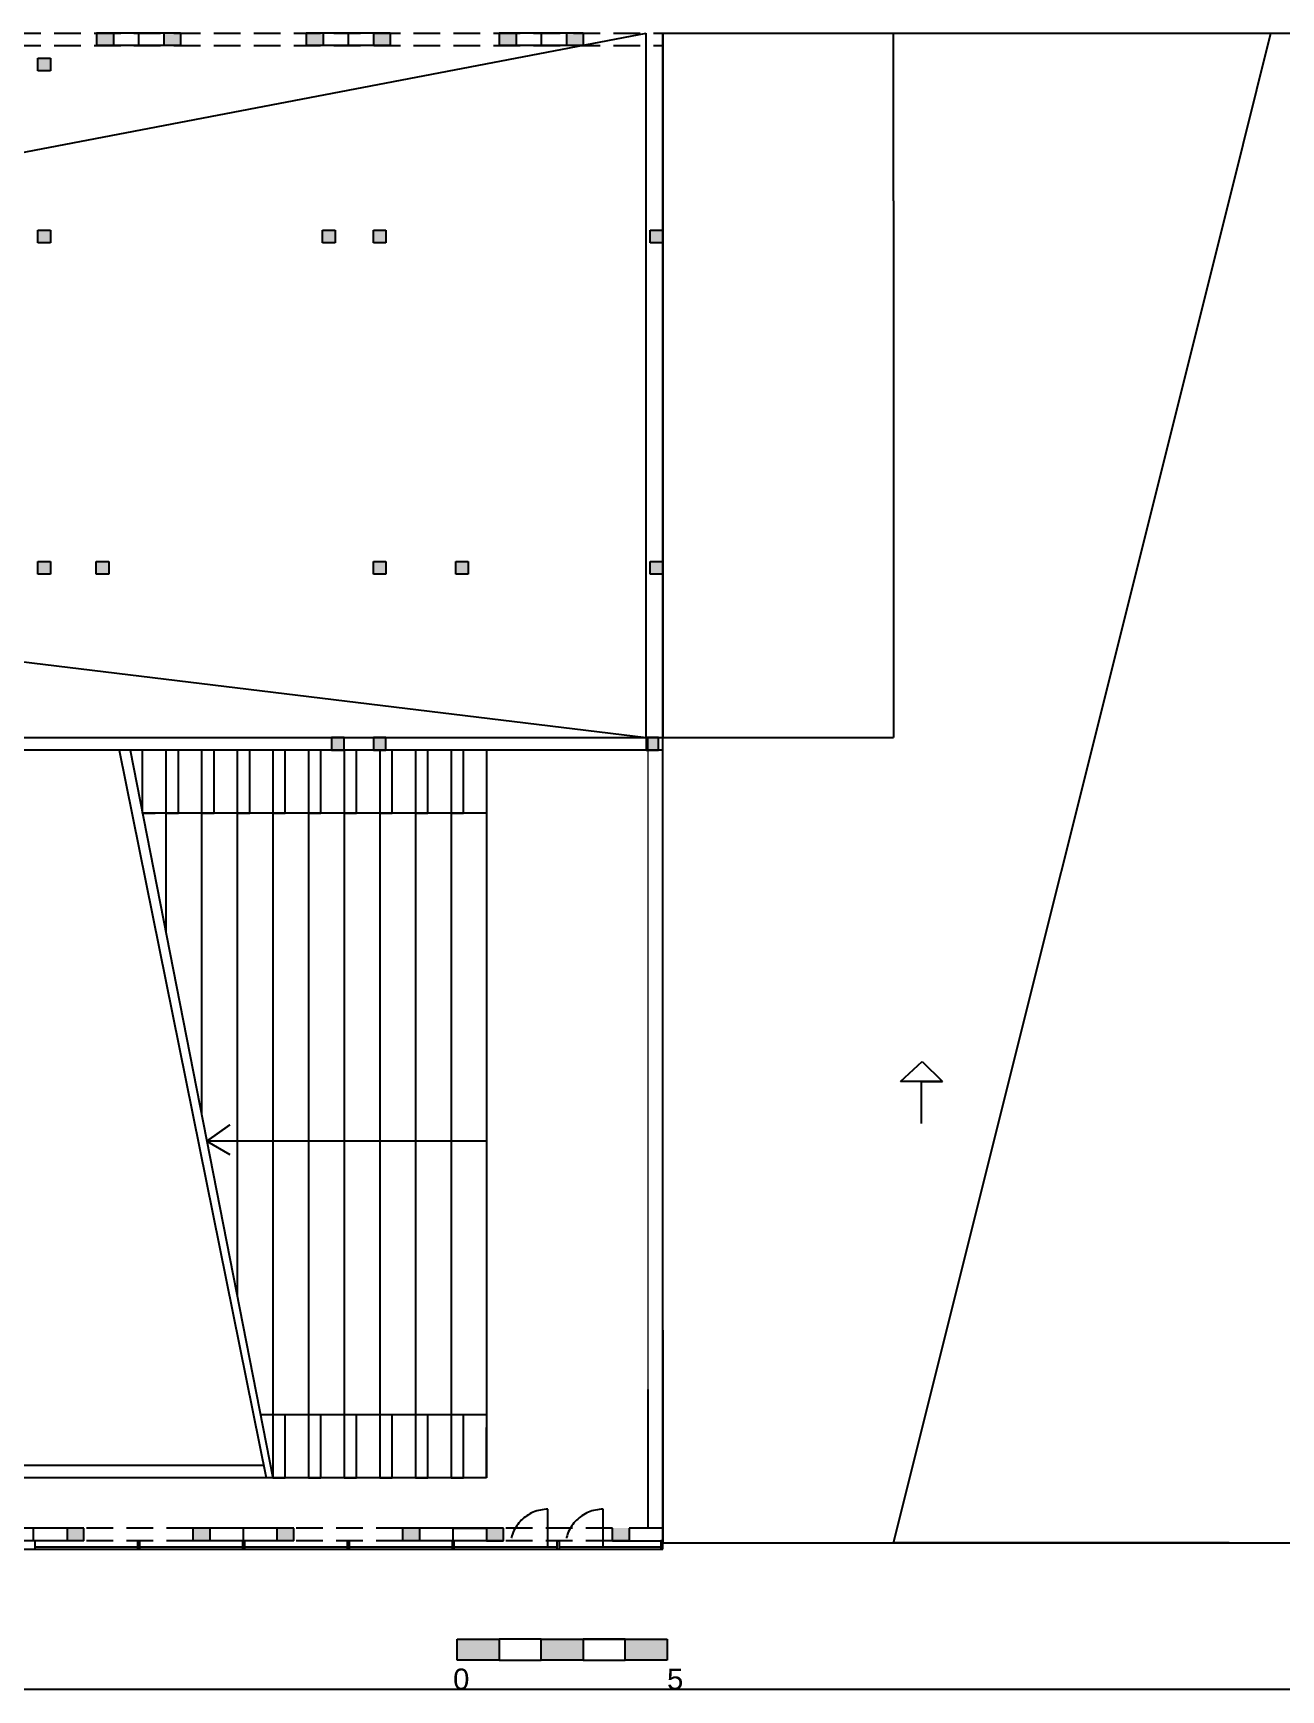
# Model space of a CAD drawing. Header units: millimetres. Extents: x -5657 to 14604, y -1609 to 2067.
# Drawn here: x -4427.1 to -4129.6, y 1478.9 to 1874 of the extents above; entities that cross this region are included whole.
import ezdxf

# ---------------------------------------------------------------- set-up
doc = ezdxf.new("R2010")
doc.units = ezdxf.units.MM
doc.linetypes.add('ACAD_ISO02W100', pattern=[15, 12, -3])
doc.linetypes.add('DASHED2', pattern=[9.525, 6.35, -3.175])
doc.layers.get('0').update_dxf_attribs({"color": 4})
doc.layers.add('gelijkvloers', color=80, linetype='Continuous')
doc.layers.add('str palen', color=220, linetype='Continuous')
doc.styles.get("Standard").update_dxf_attribs({"font": 'arial.ttf'})

msp = doc.modelspace()

# ---------------------------------------------------------------- hatches: boundary and pattern name
at = {"linetype": 'Continuous', "transparency": 33554539}
h = msp.add_hatch(color=256, dxfattribs=at)
h.dxf.hatch_style = 1
h.paths.add_polyline_path([(-4316, 1491), (-4326, 1491), (-4326, 1486), (-4316, 1486)])
h.paths.add_polyline_path([(-4296, 1491), (-4306, 1491), (-4306, 1486), (-4296, 1486)])
h.paths.add_polyline_path([(-4276, 1491), (-4286, 1491), (-4286, 1486), (-4276, 1486)])
at = {"layer": 'str palen', "linetype": 'Continuous', "transparency": 33554687}
h = msp.add_hatch(color=256, dxfattribs=at)
h.dxf.hatch_style = 1
h.paths.add_polyline_path([(-4408, 1874), (-4412, 1874), (-4412, 1871.02), (-4408, 1871.02)])
h.paths.add_polyline_path([(-4392, 1874), (-4396, 1874), (-4396, 1871.02), (-4392, 1871.02)])
h.paths.add_polyline_path([(-4358, 1874), (-4362, 1874), (-4362, 1871.02), (-4358, 1871.02)])
h.paths.add_polyline_path([(-4342, 1874), (-4346, 1874), (-4346, 1871.02), (-4342, 1871.02)])
h.paths.add_polyline_path([(-4312, 1874), (-4316, 1874), (-4316, 1871.02), (-4312, 1871.02)])
h.paths.add_polyline_path([(-4296, 1874), (-4300, 1874), (-4300, 1871.02), (-4296.58, 1871.02), (-4296, 1871.13)])
h.paths.add_polyline_path([(-4296, 1871.13), (-4296.58, 1871.02), (-4296, 1871.02)], flags=17)
h = msp.add_hatch(color=256, dxfattribs=at)
h.dxf.hatch_style = 1
h.paths.add_polyline_path([(-4423, 1868), (-4426, 1868), (-4426, 1865), (-4423, 1865)])
h.paths.add_polyline_path([(-4355.12, 1827), (-4358.12, 1827), (-4358.12, 1824), (-4355.12, 1824)])
h.paths.add_polyline_path([(-4343, 1827), (-4346, 1827), (-4346, 1824), (-4343, 1824)])
h.paths.add_polyline_path([(-4277, 1827), (-4280, 1827), (-4280, 1824), (-4277, 1824)])
h = msp.add_hatch(color=256, dxfattribs=at)
h.dxf.hatch_style = 1
h.paths.add_polyline_path([(-4736, 1827), (-4739, 1827), (-4739, 1824), (-4736, 1824)])
h.paths.add_polyline_path([(-4660, 1827), (-4663, 1827), (-4663, 1824), (-4660, 1824)])
h.paths.add_polyline_path([(-4584, 1827), (-4587, 1827), (-4587, 1824), (-4584, 1824)])
h.paths.add_polyline_path([(-4508, 1827), (-4511, 1827), (-4511, 1824), (-4508, 1824)])
h.paths.add_polyline_path([(-4465.73, 1827), (-4468.73, 1827), (-4468.73, 1824), (-4465.73, 1824)])
h.paths.add_polyline_path([(-4423, 1827), (-4426, 1827), (-4426, 1824), (-4423, 1824)])
h = msp.add_hatch(color=256, dxfattribs=at)
h.dxf.hatch_style = 1
h.paths.add_polyline_path([(-4423, 1748), (-4426, 1748), (-4426, 1745), (-4423, 1745)])
h.paths.add_polyline_path([(-4409.1, 1748), (-4412.1, 1748), (-4412.1, 1745), (-4409.1, 1745)])
h = msp.add_hatch(color=256, dxfattribs=at)
h.dxf.hatch_style = 1
h.paths.add_polyline_path([(-4343, 1748), (-4346, 1748), (-4346, 1745), (-4343, 1745)])
h.paths.add_polyline_path([(-4323.38, 1748), (-4326.38, 1748), (-4326.38, 1745), (-4323.38, 1745)])
h.paths.add_polyline_path([(-4277, 1748), (-4280, 1748), (-4280, 1745), (-4277, 1745)])
h.paths.add_polyline_path([(-4278, 1706), (-4281, 1706), (-4281, 1703), (-4278, 1703)])
h.paths.add_polyline_path([(-4343, 1706), (-4346, 1706), (-4346, 1703), (-4343, 1703)])
h.paths.add_polyline_path([(-4353, 1706), (-4356, 1706), (-4356, 1703), (-4353, 1703)])
h = msp.add_hatch(color=256, dxfattribs=at)
h.dxf.hatch_style = 1
h.paths.add_polyline_path([(-4285, 1517.5), (-4289, 1517.5), (-4289, 1514.5), (-4285, 1514.5)])
h.paths.add_polyline_path([(-4315, 1517.5), (-4319, 1517.5), (-4319, 1514.5), (-4315, 1514.5)])
h.paths.add_polyline_path([(-4335, 1517.5), (-4339, 1517.5), (-4339, 1514.5), (-4335, 1514.5)])
h.paths.add_polyline_path([(-4365, 1517.5), (-4369, 1517.5), (-4369, 1514.5), (-4365, 1514.5)])
h.paths.add_polyline_path([(-4385, 1517.5), (-4389, 1517.5), (-4389, 1514.5), (-4385, 1514.5)])
h.paths.add_polyline_path([(-4415, 1517.5), (-4419, 1517.5), (-4419, 1514.5), (-4415, 1514.5)])
h.paths.add_polyline_path([(-4435, 1517.5), (-4439, 1517.5), (-4439, 1514.5), (-4435, 1514.5)])
h.paths.add_polyline_path([(-4465, 1517.5), (-4469, 1517.5), (-4469, 1514.5), (-4465, 1514.5)])
h.paths.add_polyline_path([(-4485, 1517.5), (-4489, 1517.5), (-4489, 1514.5), (-4485, 1514.5)])
h.paths.add_polyline_path([(-4515, 1517.5), (-4519, 1517.5), (-4519, 1514.5), (-4515, 1514.5)])
h.paths.add_polyline_path([(-4535, 1517.5), (-4539, 1517.5), (-4539, 1514.5), (-4535, 1514.5)])
h.paths.add_polyline_path([(-4565, 1517.5), (-4569, 1517.5), (-4569, 1514.5), (-4565, 1514.5)])
h.paths.add_polyline_path([(-4585, 1517.5), (-4589, 1517.5), (-4589, 1514.5), (-4585, 1514.5)])
h.paths.add_polyline_path([(-4615, 1517.5), (-4619, 1517.5), (-4619, 1514.5), (-4615, 1514.5)])
h.paths.add_polyline_path([(-4635, 1517.5), (-4639, 1517.5), (-4639, 1514.5), (-4635, 1514.5)])
h.paths.add_polyline_path([(-4665, 1517.5), (-4669, 1517.5), (-4669, 1514.5), (-4665, 1514.5)])
h.paths.add_polyline_path([(-4685, 1517.5), (-4689, 1517.5), (-4689, 1514.5), (-4685, 1514.5)])
h.paths.add_polyline_path([(-4715, 1517.5), (-4719, 1517.5), (-4719, 1514.5), (-4715, 1514.5)])
h.paths.add_polyline_path([(-4735, 1517.5), (-4739, 1517.5), (-4739, 1514.5), (-4735, 1514.5)])
h.paths.add_polyline_path([(-4765, 1517.5), (-4769, 1517.5), (-4769, 1514.5), (-4765, 1514.5)])
h.paths.add_polyline_path([(-4785, 1517.5), (-4789, 1517.5), (-4789, 1514.5), (-4785, 1514.5)])
h.paths.add_polyline_path([(-4815, 1517.5), (-4819, 1517.5), (-4819, 1514.5), (-4815, 1514.5)])

# ---------------------------------------------------------------- linework, layer by layer
at = {"linetype": 'Continuous'}
for p, q in [((-4277, 1514), (-4277, 1874)), ((-4277, 1874), (-3863, 1874)), ((-4277, 1514), (-4277, 1874)), ((-4277, 1874), (-4277, 1827)), ((-4277, 1874), (-4277, 1827)), ((-4222, 1834), (-4222, 1874)), ((-4142, 1834), (-4132, 1874)), ((-4222, 1834), (-4222, 1706)), ((-4277, 1827), (-4277, 1827)), ((-4277, 1827), (-4277, 1748)), ((-4277, 1748), (-4277, 1706)), ((-4277, 1634.7), (-4277, 1709.7)), ((-4277, 1706), (-4222, 1706)), ((-4277, 1564.7), (-4277, 1634.7)), ((-4277, 1564.7), (-4277, 1514)), ((-4426.75, 1514.5), (-4426.75, 1512.5)), ((-4402.25, 1514.5), (-4402.25, 1512.5)), ((-4402.25, 1514.5), (-4401.75, 1514.5)), ((-4401.75, 1514.5), (-4401.75, 1512.5)), ((-4377.25, 1514.5), (-4377.25, 1512.5)), ((-4376.75, 1514.5), (-4376.75, 1512.5)), ((-4352.25, 1514.5), (-4352.25, 1512.5)), ((-4352.25, 1514.5), (-4351.75, 1514.5)), ((-4351.75, 1514.5), (-4351.75, 1512.5)), ((-4327.25, 1514.5), (-4327.25, 1512.5)), ((-4326.75, 1512.5), (-4326.75, 1514.5)), ((-4302.25, 1514.5), (-4302.25, 1512.5)), ((-4302.25, 1514.5), (-4301.75, 1514.5)), ((-4301.75, 1514.5), (-4301.75, 1512.5)), ((-4277, 1514.5), (-4277.5, 1514.5)), ((-4277.5, 1514.5), (-4277.5, 1512.5)), ((-4277, 1512.5), (-4277, 1514.5)), ((-4277, 1514), (-4047, 1514)), ((-4927, 1512.5), (-4277, 1512.5)), ((-4426.75, 1513), (-4402.25, 1513)), ((-4401.75, 1513), (-4377.25, 1513)), ((-4376.75, 1513), (-4352.25, 1513)), ((-4351.75, 1513), (-4327.25, 1513)), ((-4327, 1512.5), (-4326.75, 1512.5)), ((-4326.75, 1513), (-4302.25, 1513)), ((-4301.75, 1513), (-4277.5, 1513)), ((-4326, 1486), (-4326, 1491)), ((-4326, 1491), (-4316, 1491)), ((-4306, 1491), (-4316, 1491)), ((-4316, 1491), (-4316, 1486)), ((-4316, 1491), (-4316, 1486)), ((-4306, 1486), (-4306, 1491)), ((-4306, 1491), (-4276, 1491)), ((-4286, 1491), (-4296, 1491)), ((-4296, 1491), (-4296, 1486)), ((-4286, 1486), (-4286, 1491)), ((-4276, 1491), (-4276, 1486)), ((-4316, 1486), (-4326, 1486)), ((-4316, 1486), (-4306, 1486)), ((-4296, 1486), (-4306, 1486)), ((-4296, 1486), (-4286, 1486)), ((-4276, 1486), (-4286, 1486))]:
    msp.add_line(p, q, dxfattribs=at)
for p, q in [((-4277, 1514), (-4277, 1834)), ((-4222, 1514), (-4142, 1834)), ((-4142, 1514), (-4222, 1514)), ((-3697, 1479), (-5027, 1479))]:
    msp.add_line(p, q)
at = {"layer": 'gelijkvloers', "linetype": 'Continuous'}
for p, q in [((-4817, 1771.32), (-4281, 1874)), ((-4281, 1706), (-4281, 1874)), ((-4277, 1706), (-4277, 1874)), ((-4817, 1771.32), (-4281, 1706)), ((-4277, 1703), (-4663, 1703)), ((-4660, 1706), (-4277, 1706)), ((-4406.6, 1703), (-4371.54, 1529.5)), ((-4404, 1703), (-4370, 1529.5)), ((-4401.06, 1688), (-4401.06, 1703)), ((-4395.5, 1703), (-4395.5, 1659.62)), ((-4392.5, 1688), (-4392.5, 1703)), ((-4387, 1703), (-4387, 1616.25)), ((-4384, 1688), (-4384, 1703)), ((-4378.5, 1703), (-4378.5, 1572.88)), ((-4375.5, 1688), (-4375.5, 1703)), ((-4370, 1703), (-4370, 1529.5)), ((-4367, 1688), (-4367, 1703)), ((-4361.5, 1703), (-4361.5, 1529.5)), ((-4358.5, 1688), (-4358.5, 1703)), ((-4353, 1703), (-4353, 1529.5)), ((-4350, 1688), (-4350, 1703)), ((-4344.5, 1703), (-4344.5, 1529.5)), ((-4341.5, 1688), (-4341.5, 1703)), ((-4336, 1703), (-4336, 1529.5)), ((-4333, 1688), (-4333, 1703)), ((-4327.5, 1703), (-4327.5, 1529.5)), ((-4324.5, 1688), (-4324.5, 1703)), ((-4319, 1703), (-4319, 1529.5)), ((-4319, 1703), (-4319, 1688)), ((-4280.5, 1703), (-4310.5, 1703)), ((-4277, 1696.42), (-4277, 1706)), ((-4277, 1514), (-4277, 1696.42)), ((-4319, 1688), (-4401.06, 1688)), ((-4319, 1609.79), (-4385.73, 1609.79)), ((-4280.5, 1517.5), (-4280.5, 1550.58)), ((-4319, 1544.5), (-4372.94, 1544.5)), ((-4367, 1529.5), (-4367, 1544.5)), ((-4358.5, 1529.5), (-4358.5, 1544.5)), ((-4350, 1529.5), (-4350, 1544.5)), ((-4341.5, 1529.5), (-4341.5, 1544.5)), ((-4333, 1529.5), (-4333, 1544.5)), ((-4324.5, 1529.5), (-4324.5, 1544.5)), ((-4507.95, 1532.5), (-4372.15, 1532.5)), ((-4319, 1529.5), (-4504.95, 1529.5))]:
    msp.add_line(p, q, dxfattribs=at)
at = {"layer": 'gelijkvloers', "linetype": 'Continuous', "lineweight": 5}
for p, q in [((-4280.5, 1517.5), (-4280.5, 1706)), ((-4277, 1514), (-4277, 1517.5))]:
    msp.add_line(p, q, dxfattribs=at)
at = {"layer": 'gelijkvloers', "linetype": 'ACAD_ISO02W100'}
for p, q in [((-4401.06, 1688), (-4398.06, 1688)), ((-4395.5, 1688), (-4392.5, 1688)), ((-4387, 1688), (-4384, 1688)), ((-4378.5, 1688), (-4375.5, 1688)), ((-4370, 1688), (-4367, 1688)), ((-4361.5, 1688), (-4358.5, 1688)), ((-4353, 1688), (-4350, 1688)), ((-4344.5, 1688), (-4341.5, 1688)), ((-4336, 1688), (-4333, 1688)), ((-4327.5, 1688), (-4324.5, 1688)), ((-4385.73, 1609.79), (-4380.24, 1613.63)), ((-4380.24, 1613.63), (-4385.73, 1609.79)), ((-4385.73, 1609.79), (-4380.24, 1606.63)), ((-4319, 1529.5), (-4319, 1544.5)), ((-4370, 1529.5), (-4367, 1529.5)), ((-4361.5, 1529.5), (-4358.5, 1529.5)), ((-4353, 1529.5), (-4350, 1529.5)), ((-4344.5, 1529.5), (-4341.5, 1529.5)), ((-4336, 1529.5), (-4333, 1529.5)), ((-4327.5, 1529.5), (-4324.5, 1529.5)), ((-4304.38, 1513), (-4304.38, 1522)), ((-4291.24, 1513), (-4291.24, 1522))]:
    msp.add_line(p, q, dxfattribs=at)
for centre in [(-4304.38, 1513), (-4291.24, 1513)]:
    msp.add_arc(centre, 9, 90, 180, dxfattribs=at)
at = {"layer": 'str palen', "linetype": 'DASHED2'}
for p, q in [((-4441.18, 1874), (-4277, 1874)), ((-4441.18, 1871.02), (-4277, 1871.02)), ((-4389, 1517.5), (-4415, 1517.5)), ((-4339, 1517.5), (-4365, 1517.5)), ((-4289, 1517.5), (-4315, 1517.5)), ((-4389, 1514.5), (-4415, 1514.5)), ((-4339, 1514.5), (-4365, 1514.5)), ((-4289, 1514.5), (-4315, 1514.5))]:
    msp.add_line(p, q, dxfattribs=at)
at = {"layer": 'str palen', "linetype": 'Continuous'}
for p, q in [((-4412, 1874), (-4412, 1871.02)), ((-4392, 1874), (-4412, 1874)), ((-4408, 1874), (-4408, 1871.02)), ((-4402, 1874), (-4402, 1871.02)), ((-4396, 1874), (-4396, 1871.02)), ((-4392, 1874), (-4392, 1871.02)), ((-4362, 1874), (-4362, 1871.02)), ((-4342, 1874), (-4362, 1874)), ((-4358, 1874), (-4358, 1871.02)), ((-4352, 1874), (-4352, 1871.02)), ((-4346, 1874), (-4346, 1871.02)), ((-4342, 1874), (-4342, 1871.02)), ((-4316, 1874), (-4316, 1871.02)), ((-4296, 1874), (-4316, 1874)), ((-4312, 1874), (-4312, 1871.02)), ((-4306, 1874), (-4306, 1871.02)), ((-4300, 1874), (-4300, 1871.02)), ((-4296, 1874), (-4296, 1871.02)), ((-4392, 1871.02), (-4412, 1871.02)), ((-4342, 1871.02), (-4362, 1871.02)), ((-4296, 1871.02), (-4316, 1871.02)), ((-4353, 1706), (-4356, 1706)), ((-4356, 1706), (-4356, 1703)), ((-4356, 1703), (-4353, 1703)), ((-4353, 1703), (-4353, 1706)), ((-4343, 1706), (-4346, 1706)), ((-4346, 1706), (-4346, 1703)), ((-4346, 1703), (-4343, 1703)), ((-4343, 1703), (-4343, 1706)), ((-4278, 1706), (-4281, 1706)), ((-4281, 1706), (-4281, 1703)), ((-4281, 1703), (-4278, 1703)), ((-4278, 1703), (-4278, 1706)), ((-4415, 1517.5), (-4439, 1517.5)), ((-4427, 1514.5), (-4427, 1517.5)), ((-4419, 1517.5), (-4419, 1514.5)), ((-4415, 1514.5), (-4415, 1517.5)), ((-4389, 1514.5), (-4389, 1517.5)), ((-4365, 1517.5), (-4389, 1517.5)), ((-4385, 1517.5), (-4385, 1514.5)), ((-4377, 1514.5), (-4377, 1517.5)), ((-4369, 1517.5), (-4369, 1514.5)), ((-4365, 1514.5), (-4365, 1517.5)), ((-4339, 1514.5), (-4339, 1517.5)), ((-4315, 1517.5), (-4339, 1517.5)), ((-4335, 1517.5), (-4335, 1514.5)), ((-4327, 1514.5), (-4327, 1517.5)), ((-4327, 1517.5), (-4319, 1517.5)), ((-4319, 1517.5), (-4319, 1514.5)), ((-4315, 1517.5), (-4319, 1517.5)), ((-4315, 1514.5), (-4315, 1517.5)), ((-4289, 1514.5), (-4289, 1517.5)), ((-4277, 1517.5), (-4285, 1517.5)), ((-4285, 1517.5), (-4285, 1514.5)), ((-4277, 1514.5), (-4277, 1517.5)), ((-4415, 1514.5), (-4439, 1514.5)), ((-4365, 1514.5), (-4389, 1514.5)), ((-4315, 1514.5), (-4339, 1514.5)), ((-4319, 1514.5), (-4315, 1514.5)), ((-4285, 1514.5), (-4289, 1514.5)), ((-4289, 1514.5), (-4277, 1514.5))]:
    msp.add_line(p, q, dxfattribs=at)
at = {"layer": 'str palen', "linetype": 'ACAD_ISO02W100'}
for p, q in [((-4426, 1868), (-4423, 1868)), ((-4426, 1865), (-4426, 1868)), ((-4423, 1865), (-4426, 1865)), ((-4423, 1868), (-4423, 1865)), ((-4426, 1827), (-4423, 1827)), ((-4426, 1824), (-4426, 1827)), ((-4423, 1827), (-4423, 1824)), ((-4358.12, 1827), (-4355.12, 1827)), ((-4358.12, 1824), (-4358.12, 1827)), ((-4355.12, 1827), (-4355.12, 1824)), ((-4346, 1827), (-4343, 1827)), ((-4346, 1824), (-4346, 1827)), ((-4343, 1827), (-4343, 1824)), ((-4280, 1827), (-4277, 1827)), ((-4280, 1824), (-4280, 1827)), ((-4277, 1827), (-4277, 1824)), ((-4423, 1824), (-4426, 1824)), ((-4355.12, 1824), (-4358.12, 1824)), ((-4343, 1824), (-4346, 1824)), ((-4277, 1824), (-4280, 1824)), ((-4426, 1748), (-4423, 1748)), ((-4426, 1745), (-4426, 1748)), ((-4423, 1748), (-4423, 1745)), ((-4412.1, 1748), (-4409.1, 1748)), ((-4412.1, 1745), (-4412.1, 1748)), ((-4409.1, 1748), (-4409.1, 1745)), ((-4346, 1748), (-4343, 1748)), ((-4346, 1745), (-4346, 1748)), ((-4343, 1748), (-4343, 1745)), ((-4326.38, 1748), (-4323.38, 1748)), ((-4326.38, 1745), (-4326.38, 1748)), ((-4323.38, 1748), (-4323.38, 1745)), ((-4280, 1748), (-4277, 1748)), ((-4280, 1745), (-4280, 1748)), ((-4277, 1748), (-4277, 1745)), ((-4423, 1745), (-4426, 1745)), ((-4409.1, 1745), (-4412.1, 1745)), ((-4343, 1745), (-4346, 1745)), ((-4323.38, 1745), (-4326.38, 1745)), ((-4277, 1745), (-4280, 1745)), ((-4220.32, 1624), (-4215.16, 1628.79)), ((-4215.16, 1628.79), (-4210.32, 1624)), ((-4215.32, 1624), (-4220.32, 1624)), ((-4215.32, 1614), (-4215.32, 1624)), ((-4215.32, 1624), (-4210.32, 1624)), ((-4210.32, 1624), (-4215.32, 1624))]:
    msp.add_line(p, q, dxfattribs=at)

# ---------------------------------------------------------------- texts
at = {"linetype": 'Continuous', "char_height": 5, "attachment_point": 1}
for s, width, insert in [('0', 4, (-4327, 1484)), ('5', 9, (-4276, 1484))]:
    msp.add_mtext_dynamic_manual_height_columns(s, width=width, gutter_width=12.5, heights=[0], dxfattribs=dict(at, insert=insert))

doc.saveas('drawing.dxf')
